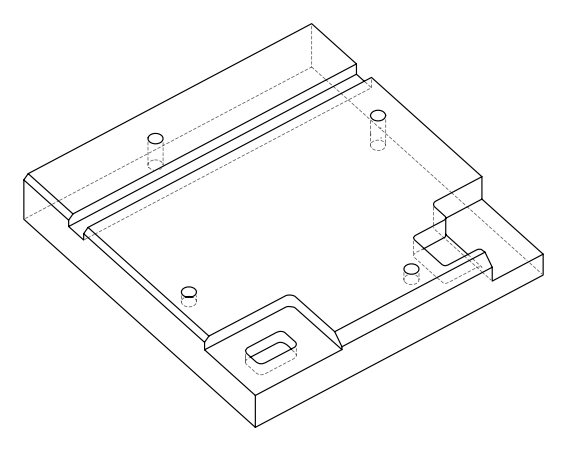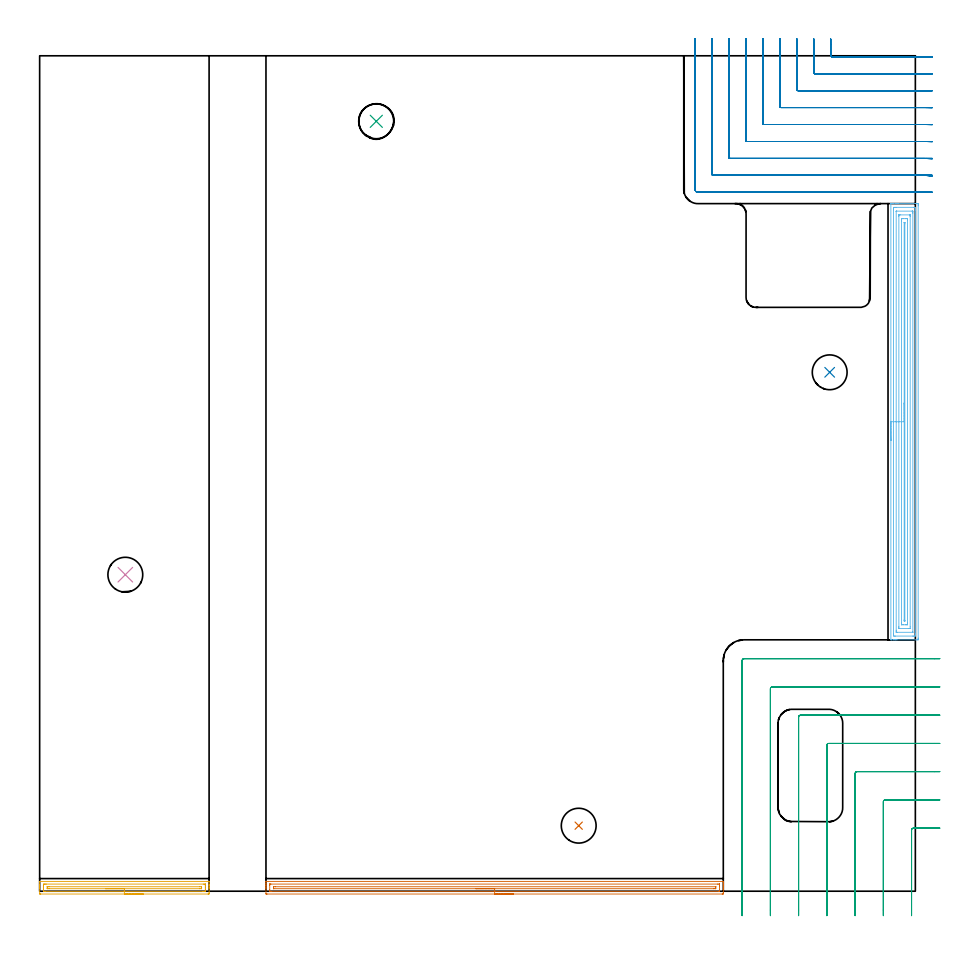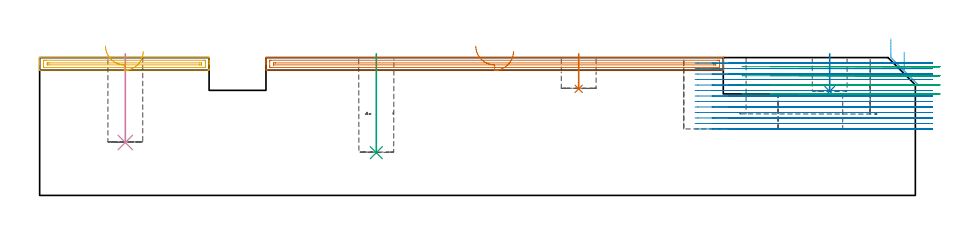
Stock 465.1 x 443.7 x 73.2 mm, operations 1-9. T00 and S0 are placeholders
(PLAN: 12 operations, 6 tool changes, 93.1 min)
(1 INDEXABLE_INSERT_DRILL_BLIND_HOLE_FROM_SOLID | STEP1POCKET | NXT0302_008 | 0.08 min | 4394 mm3)
(2 INDEXABLE_INSERT_DRILL_BLIND_HOLE_FROM_SOLID_1 | STEP1POCKET_1 | NXT0302_008 | 0.08 min | 4743 mm3)
(3 INDEXABLE_INSERT_DRILL_BLIND_HOLE_FROM_SOLID_2 | STEP1POCKET_2 | NXT0302_008 | 0.21 min | 13490 mm3)
(4 INDEXABLE_INSERT_DRILL_BLIND_HOLE_FROM_SOLID_3 | STEP1POCKET_3 | NXT0302_008 | 0.19 min | 12040 mm3)
(5 AREA_MILL | FG_CHAMFER_SURFACE | UGT0205_001 | 2.34 min | 2116 mm3)
(6 AREA_MILL_1 | FG_CHAMFER_SURFACE_1 | UGT0205_001 | 11.31 min | 25850 mm3)
(7 AREA_MILL_2 | FG_CHAMFER_SURFACE_2 | UGT0205_001 | 6.01 min | 5644 mm3)
(8 MILL_CORNER_NOTCH_RECTANGULAR | CORNER_NOTCH_RECTANGULAR | NXT0201_011 | Follow Part, ap 3, ae 75% | 34.94 min | 364757 mm3)
(9 MILL_CORNER_NOTCH_RECTANGULAR_1 | CORNER_NOTCH_RECTANGULAR_1 | UGT0201_104 | Follow Part, ap 5, ae 75% | 9.22 min | 261478 mm3)
(10 MILL_OPEN_POCKET | POCKET_OPEN | NXT0201_013 | Follow Part, ap 2.5, ae 75% | 18.84 min | 108784 mm3)
(11 MILL_RECTANGULAR_POCKET | POCKET_RECTANGULAR_STRAIGHT | NXT0201_011 | Follow Part, ap 3, ae 75% | 3.68 min | 37211 mm3)
(12 MILL_RECTANGULAR_SLOT | SLOT_RECTANGULAR | UGT0201_018 | Follow Part, ap 7.5, ae 75% | 6.17 min | 232981 mm3)
(TOOL NXT0302_008 | Index. Insert Drill 18.5mm [880-D1850L25-05] | D18.5 PA176 FL93 Z2)
(TOOL UGT0205_001 | Chamfer Mill 20 x 3 x 45 deg. | D20 FL50 Z2)
(TOOL NXT0201_011 | ENDMILL 12mm [2P460-1200-NA 1630] | D12 FL38 Z6)
(TOOL UGT0201_104 | End Mill 20 mm | D20 FL22 Z2)
(TOOL NXT0201_013 | ENDMILL 10mm | D10 FL30 Z4)
(TOOL UGT0201_018 | End mill 30 mm | D30 FL50 Z4)
(OP 1 INDEXABLE_INSERT_DRILL_BLIND_HOLE_FROM_SOLID)
G17 G21 G94 G90
T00 M6
G54
G17 G0 G90 X286.3 Y34.8 S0 M3
G43 Z83.2 H1
G94 G81 G98 Z56.6 F250. R75.2
G80
M5
M2
(OP 2 INDEXABLE_INSERT_DRILL_BLIND_HOLE_FROM_SOLID_1)
G17 G21 G94 G90
T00 M6
G54
G17 G0 G90 X419.6 Y275.6 S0 M3
G43 Z83.2 H1
G94 G81 G98 Z55.3 F250. R75.2
G80
M5
M2
(OP 3 INDEXABLE_INSERT_DRILL_BLIND_HOLE_FROM_SOLID_2)
G17 G21 G94 G90
T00 M6
G54
G17 G0 G90 X178.8 Y408.9 S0 M3
G43 Z83.2 H1
G94 G81 G98 Z22.7 F250. R75.2
G80
M5
M2
(OP 4 INDEXABLE_INSERT_DRILL_BLIND_HOLE_FROM_SOLID_3)
G17 G21 G94 G90
T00 M6
G54
G17 G0 G90 X45.5 Y168.1 S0 M3
G43 Z83.2 H1
G94 G81 G98 Z28.1 F250. R75.2
G80
M5
M2
(OP 5 AREA_MILL)
G17 G21 G94 G90
T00 M6
G54
G17 G0 G90 X55. Y-1.5 S1061 M3
G43 Z83.2 H0
Z76.5
G94 G1 X54.962 Z75.628 F250.
X54.848 Z74.764
X54.659 Z73.912
X54.397 Z73.08
X54.063 Z72.274
X53.66 Z71.5
X53.192 Z70.764
X52.66 Z70.072
X52.071 Z69.429
X51.428 Z68.84
X50.736 Z68.308
X50. Z67.84
X49.226 Z67.437
X48.42 Z67.103
X47.588 Z66.841
X46.737 Z66.652
X45.872 Z66.538
X45. Z66.5
X0.556
X0.25 Y-1.498
X0.01 Y-1.493 Z66.503
X0. Y-1.198 Z66.798
Y1.415 Z69.408
Y2.068 Z70.065
Y2.285 Z70.282
Y2.939 Z70.935
Y3.156 Z71.152
Y3.592 Z71.59
Y5.049 Z73.047
X0.002 Y5.126 Z73.118
X0.01 Y5.197 Z73.189
X0.111 Y5.2 Z73.2
X89.889
X89.99 Y5.197 Z73.189
X89.998 Y5.126 Z73.118
X90. Y5.049 Z73.047
Y3.592 Z71.59
Y3.156 Z71.152
Y2.939 Z70.935
Y2.285 Z70.282
Y2.068 Z70.065
Y1.415 Z69.408
Y-0.871 Z67.124
X89.997 Y-1.198 Z66.798
X89.99 Y-1.493 Z66.503
X89.75 Y-1.498 Z66.5
X89.444 Y-1.5
X45.
Y-0.086 Z67.914
X2.976
X2.333 Y-0.084 Z67.916
X2.083 Y-0.082 Z67.918
X2.026 Y-0.079 Z67.921
X2.01 Y-0.061 Z67.939
X2.004 Y-0.004 Z67.996
X2.001 Y0.544 Z68.544
X2. Y0.87 Z68.87
Y1.741 Z69.741
Y2.612 Z70.612
X2.003 Y3.156 Z71.156
X2.007 Y3.476 Z71.476
X2.022 Y3.779 Z71.779
X2.333 Y3.783 Z71.783
X2.581 Y3.785 Z71.785
X3.222 Y3.786 Z71.786
X3.468
X87.024
X87.667 Y3.784 Z71.784
X87.917 Y3.781 Z71.781
X87.974 Y3.779 Z71.779
X87.99 Y3.761 Z71.761
X87.996 Y3.704 Z71.704
X87.999 Y3.156 Z71.156
X88. Y2.83 Z70.83
Y1.959 Z69.959
Y1.088 Z69.088
X87.997 Y0.544 Z68.544
X87.993 Y0.224 Z68.224
X87.978 Y-0.079 Z67.921
X87.667 Y-0.083 Z67.917
X87.419 Y-0.085 Z67.915
X86.778 Y-0.086 Z67.914
X86.532
X45.
Y1.328 Z69.328
X5. Y1.329 Z69.329
X4.197 Y1.33 Z69.33
X4.111 Y1.332 Z69.332
X4.032 Y1.335 Z69.335
X4.01 Y1.415 Z69.415
X4.004 Y1.519 Z69.519
Y2.285 Z70.285
X4.007 Y2.339 Z70.339
X4.01 Y2.362 Z70.362
X4.029 Y2.365 Z70.365
X4.111 Y2.367 Z70.367
X4.912 Y2.371 Z70.371
X5.
X85.
X85.803 Y2.37 Z70.37
X85.889 Y2.368 Z70.368
X85.968 Y2.365 Z70.365
X85.99 Y2.285 Z70.285
X85.996 Y2.181 Z70.181
Y1.415 Z69.415
X85.993 Y1.361 Z69.361
X85.99 Y1.338 Z69.338
X85.971 Y1.334 Z69.334
X85.889 Y1.333 Z69.333
X85.088 Y1.329 Z69.329
X85. Y1.328 Z69.328
X45.
X44.128 Z69.366
X43.264 Z69.48
X42.412 Z69.669
X41.58 Z69.932
X40.774 Z70.265
X40. Z70.668
X39.264 Z71.137
X38.572 Z71.668
X37.929 Z72.257
X37.34 Z72.901
X36.809 Z73.593
X36.34 Z74.328
X35.937 Z75.102
X35.603 Z75.908
X35.341 Z76.74
X35.152 Z77.592
X35.038 Z78.457
X35. Z79.328
G0 Z83.2
M5
M2
(OP 6 AREA_MILL_1)
G17 G21 G94 G90
T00 M6
G54
G17 G0 G90 X452.1 Y239.35 S1061 M3
G43 Z83.2 H0
G94 G1 Y239.388 Z82.328 F250.
Y239.502 Z81.463
Y239.691 Z80.612
Y239.953 Z79.78
Y240.287 Z78.974
Y240.69 Z78.2
Y241.159 Z77.464
Y241.69 Z76.772
Y242.279 Z76.129
Y242.922 Z75.54
Y243.614 Z75.008
Y244.35 Z74.54
Y245.124 Z74.137
Y245.93 Z73.803
Y246.762 Z73.541
Y247.614 Z73.352
Y248.478 Z73.238
Y249.35 Z73.2
Y365.03
X452.103 Y365.19 Z73.188
X452.147 Y365.193 Z73.144
X452.538 Y365.2 Z72.762
X452.885 Z72.415
X453.564 Z71.731
X454.794 Z70.503
X455.344 Z69.95
X455.959 Z69.336
X465.412 Z59.886
X466.026 Y365.196 Z59.271
X466.592 Y365.192 Z58.706
X466.594 Y365.152 Z58.704
X466.599 Y364.583 Z58.701
X466.6 Y364.007 Z58.7
Y134.435
X466.599 Y134.117 Z58.701
X466.594 Y133.548 Z58.704
X466.592 Y133.508 Z58.706
X466.026 Y133.5 Z59.271
X455.344 Z69.95
X454.794 Z70.503
X454.454 Z70.842
X453.903 Z71.393
X453.564 Z71.731
X452.537 Z72.762
X452.147 Y133.507 Z73.144
X452.103 Y133.51 Z73.188
X452.1 Y133.67 Z73.2
Y249.35
X453.514 Z71.786
Y361.953
X453.518 Y362.796 Z71.782
X453.521 Y362.84 Z71.779
X453.564 Y363.19 Z71.736
X454.054 Y363.198 Z71.246
X454.454 Y363.199 Z70.846
X454.942 Y363.2 Z70.358
X464.246 Y363.199 Z61.054
X464.737 Y363.197 Z60.563
X465.136 Y363.19 Z60.164
X465.179 Y362.796 Z60.121
X465.182 Y362.75 Z60.118
X465.186 Y361.903 Z60.114
Y361.853
Y136.747
X465.182 Y135.904 Z60.118
X465.179 Y135.86 Z60.121
X465.136 Y135.51 Z60.164
X464.646 Y135.502 Z60.654
X464.246 Y135.501 Z61.054
X463.758 Y135.5 Z61.542
X454.454 Y135.501 Z70.846
X453.963 Y135.503 Z71.337
X453.564 Y135.51 Z71.736
X453.521 Y135.904 Z71.779
X453.518 Y135.95 Z71.782
X453.514 Y136.797 Z71.786
Y136.847
Y249.35
X454.928 Z70.372
X454.929 Y361.01 Z70.371
Y361.114
X454.932 Y361.165 Z70.368
X454.934 Y361.184 Z70.366
X454.966 Y361.19 Z70.334
X455.156 Y361.199 Z70.144
X463.356 Y361.2 Z61.944
X463.545 Y361.199 Z61.755
X463.671 Y361.195 Z61.629
X463.765 Y361.19 Z61.535
X463.768 Y361.148 Z61.532
X463.77 Y361.01 Z61.53
X463.771 Y360.593 Z61.529
X463.772 Y360.117 Z61.528
X463.771 Y137.69 Z61.529
Y137.586
X463.768 Y137.535 Z61.532
X463.766 Y137.516 Z61.534
X463.734 Y137.51 Z61.566
X463.544 Y137.501 Z61.756
X455.344 Y137.5 Z69.956
X455.155 Y137.501 Z70.145
X455.029 Y137.505 Z70.271
X454.935 Y137.51 Z70.365
X454.932 Y137.552 Z70.368
X454.93 Y137.69 Z70.37
X454.929 Y138.107 Z70.371
X454.928 Y138.583 Z70.372
Y249.35
X456.343 Z68.957
Y358.33
X456.345 Y359.113 Z68.955
X456.347 Y359.166 Z68.953
X456.349 Y359.187 Z68.951
X456.367 Y359.19 Z68.933
X456.474 Y359.195 Z68.826
X456.691 Y359.198 Z68.609
X457.125 Y359.2 Z68.175
X462.018 Y359.199 Z63.282
X462.228 Y359.196 Z63.072
X462.332 Y359.191 Z62.968
X462.351 Y359.189 Z62.949
X462.353 Y359.173 Z62.947
X462.355 Y359.133 Z62.945
X462.357 Y358.439 Z62.943
Y358.33
Y140.37
X462.355 Y139.588 Z62.945
X462.353 Y139.534 Z62.947
X462.351 Y139.513 Z62.949
X462.333 Y139.51 Z62.967
X462.226 Y139.505 Z63.074
X462.009 Y139.502 Z63.291
X461.575 Y139.5 Z63.725
X456.682 Y139.501 Z68.618
X456.472 Y139.504 Z68.828
X456.368 Y139.509 Z68.932
X456.349 Y139.511 Z68.951
X456.347 Y139.527 Z68.953
X456.345 Y139.567 Z68.955
X456.343 Y140.261 Z68.957
Y140.37
Y249.35
X457.757 Z67.543
Y355.909
X457.758 Y356.544 Z67.542
X457.76 Y356.799 Z67.54
X457.764 Y357.06 Z67.536
X457.776 Y357.19 Z67.524
X457.851 Y357.194 Z67.449
X458.015 Y357.197 Z67.285
X458.251 Y357.2 Z67.049
X458.905 Z66.395
X460.031 Z65.269
X460.685 Y357.198 Z64.615
X460.926 Y357.195 Z64.374
X460.937 Y357.185 Z64.363
X460.94 Y357.181 Z64.36
X460.943 Y356.544 Z64.357
Y356.285
Y142.791
X460.942 Y142.157 Z64.358
X460.94 Y141.901 Z64.36
X460.936 Y141.64 Z64.364
X460.924 Y141.51 Z64.376
X460.849 Y141.506 Z64.451
X460.685 Y141.503 Z64.615
X460.449 Y141.5 Z64.851
X459.795 Z65.505
X458.669 Z66.631
X458.015 Y141.502 Z67.285
X457.774 Y141.505 Z67.526
X457.763 Y141.515 Z67.537
X457.76 Y141.519 Z67.54
X457.757 Y142.157 Z67.543
Y142.415
Y249.35
X459.171 Z66.129
X459.172 Y354.933 Z66.128
X459.174 Y355.158 Z66.126
X459.176 Y355.184 Z66.124
X459.177 Y355.19 Z66.123
X459.209 Y355.194 Z66.091
X459.291 Y355.198 Z66.009
X459.355 Z65.945
X459.498 Y355.19 Z65.802
X459.522 Y355.182 Z65.778
X459.524 Y355.134 Z65.776
X459.527 Y355.026 Z65.773
X459.528 Y354.757 Z65.772
X459.529 Y354.398 Z65.771
X459.528 Y143.767 Z65.772
X459.526 Y143.542 Z65.774
X459.525 Y143.516 Z65.775
X459.523 Y143.51 Z65.777
X459.491 Y143.506 Z65.809
X459.409 Y143.502 Z65.891
X459.345 Z65.955
X459.202 Y143.51 Z66.098
X459.178 Y143.518 Z66.122
X459.176 Y143.566 Z66.124
X459.173 Y143.674 Z66.127
X459.172 Y143.943 Z66.128
X459.171 Y144.302 Z66.129
Y249.35
Y250.222 Z66.167
Y251.087 Z66.281
Y251.938 Z66.47
Y252.77 Z66.732
Y253.576 Z67.066
Y254.35 Z67.469
Y255.086 Z67.937
Y255.778 Z68.468
Y256.421 Z69.058
Y257.01 Z69.701
Y257.542 Z70.393
Y258.01 Z71.129
Y258.413 Z71.903
Y258.747 Z72.709
Y259.009 Z73.541
Y259.198 Z74.392
Y259.312 Z75.257
Y259.35 Z76.129
G0 Z83.2
M5
M2
(OP 7 AREA_MILL_2)
G17 G21 G94 G90
T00 M6
G54
G17 G0 G90 X251.65 Y-1.5 S1061 M3
G43 Z83.2 H0
Z76.5
G94 G1 X251.612 Z75.629 F250.
X251.498 Z74.764
X251.309 Z73.912
X251.047 Z73.08
X250.713 Z72.274
X250.31 Z71.5
X249.842 Z70.764
X249.31 Z70.072
X248.721 Z69.429
X248.078 Z68.84
X247.386 Z68.309
X246.65 Z67.84
X245.876 Z67.437
X245.07 Z67.103
X244.238 Z66.841
X243.387 Z66.652
X242.522 Z66.538
X241.65 Z66.5
X120.798
X120.49 Y-1.498
X120.21 Y-1.493 Z66.503
X120.2 Y-1.198 Z66.799
Y1.415 Z69.409
Y1.989 Z69.986
Y2.285 Z70.282
Y2.86 Z70.857
Y3.156 Z71.152
Y3.749 Z71.748
Y4.027 Z72.026
Y4.994 Z72.994
X120.202 Y5.099 Z73.091
X120.21 Y5.197 Z73.188
X120.352 Y5.2 Z73.2
X362.948
X363.09 Y5.197 Z73.188
X363.098 Y5.099 Z73.091
X363.1 Y4.994 Z72.993
Y4.305 Z72.305
Y3.749 Z71.748
Y3.156 Z71.152
Y2.86 Z70.857
Y2.285 Z70.282
Y1.989 Z69.986
Y1.415 Z69.409
Y0.831 Z68.826
Y-0.911 Z67.086
X363.097 Y-1.198 Z66.799
X363.09 Y-1.493 Z66.503
X362.81 Y-1.498 Z66.5
X362.502 Y-1.5
X241.65
Y-0.086 Z67.914
X123.226
X122.582 Y-0.084 Z67.916
X122.331 Y-0.082 Z67.918
X122.241 Y-0.079 Z67.921
X122.209 Y-0.073 Z67.927
X122.207 Y-0.055 Z67.945
X122.202 Y0.044 Z68.044
X122.2 Y0.544 Z68.544
Y0.916 Z68.916
Y3.156 Z71.156
Y3.528 Z71.528
X122.203 Y3.653 Z71.653
X122.207 Y3.752 Z71.752
X122.21 Y3.778 Z71.778
X122.221 Y3.78 Z71.78
X122.259 Y3.782 Z71.782
X122.582 Y3.785 Z71.785
X122.829 Y3.786 Z71.786
X360.074
X360.719 Y3.784 Z71.784
X360.969 Y3.782 Z71.782
X361.059 Y3.779 Z71.779
X361.091 Y3.773 Z71.773
X361.093 Y3.755 Z71.755
X361.098 Y3.656 Z71.656
X361.1 Y3.156 Z71.156
Y2.784 Z70.784
Y0.544 Z68.544
Y0.172 Z68.172
X361.097 Y0.047 Z68.047
X361.093 Y-0.052 Z67.948
X361.09 Y-0.078 Z67.922
X361.079 Y-0.08 Z67.92
X361.041 Y-0.082 Z67.918
X360.719 Y-0.085 Z67.915
X360.471 Y-0.086 Z67.914
X241.65
Y1.329 Z69.329
X124.365
X124.277 Y1.33 Z69.33
X124.22 Y1.334 Z69.334
X124.209 Y1.336 Z69.336
X124.205 Y1.342 Z69.342
X124.202 Y1.361 Z69.361
X124.201 Y1.415 Z69.415
Y1.575 Z69.575
X124.208 Y2.285 Z70.285
X124.21 Y2.36 Z70.36
X124.283 Y2.366 Z70.366
X124.365 Y2.368 Z70.368
X125.169 Y2.371 Z70.371
X125.257 Y2.372 Z70.372
X358.935 Y2.371 Z70.371
X359.023 Y2.37 Z70.37
X359.08 Y2.366 Z70.366
X359.091 Y2.364 Z70.364
X359.095 Y2.358 Z70.358
X359.098 Y2.339 Z70.339
X359.099 Y2.285 Z70.285
Y2.125 Z70.125
X359.092 Y1.415 Z69.415
X359.09 Y1.34 Z69.34
X359.017 Y1.334 Z69.334
X358.935 Y1.332 Z69.332
X358.131 Y1.329 Z69.329
X358.043
X241.65
X240.778 Z69.367
X239.914 Z69.48
X239.062 Z69.669
X238.23 Z69.932
X237.424 Z70.265
X236.65 Y1.328 Z70.668
X235.914 Z71.137
X235.222 Z71.668
X234.579 Z72.257
X233.99 Z72.901
X233.459 Z73.593
X232.99 Z74.328
X232.587 Z75.102
X232.253 Z75.908
X231.991 Z76.74
X231.802 Z77.592
X231.688 Z78.457
X231.65 Z79.328
G0 Z83.2
M5
M2
(OP 8 MILL_CORNER_NOTCH_RECTANGULAR)
G17 G21 G94 G90
T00 M6
G54
G17 G0 G90 X420.1 Y452.7 S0 M3
G43 Z83.2 H1
Z70.285
G94 G1 Y449.7 F250.
Y443.794 F500.
G3 X420.694 Y443.2 R0.6
G1 X469.572
G2 X471.1 Y443.184 R72.
G1 X474.099 Y443.12 F250.
G0 Z83.2
X411.1 Y452.7
Z70.285
G1 Y449.7
Y434.794 F500.
G3 X411.694 Y434.2 R0.6
G1 X469.572
G2 X471.1 Y434.181 R63.
G1 X474.099 Y434.109 F250.
G0 Z83.2
X402.1 Y452.7
Z70.285
G1 Y449.7
Y425.795 F500.
G3 X402.695 Y425.2 R0.6
G1 X469.572
G2 X471.1 Y425.178 R54.
G1 X474.099 Y425.094 F250.
G0 Z83.2
X393.1 Y452.7
Z70.285
G1 Y449.7
Y416.795 F500.
G3 X393.695 Y416.2 R0.6
G1 X469.572
G2 X471.1 Y416.174 R45.
G1 X474.098 Y416.072 F250.
G0 Z83.2
X384.1 Y452.7
Z70.285
G1 Y449.7
Y407.795 F500.
G3 X384.695 Y407.2 R0.6
G1 X469.572
G2 X471.1 Y407.168 R36.
G1 X474.097 Y407.04 F250.
G0 Z83.2
X375.1 Y452.7
Z70.285
G1 Y449.7
Y398.796 F500.
G3 X375.696 Y398.2 R0.6
G1 X469.572
G2 X471.1 Y398.157 R27.
G1 X474.095 Y397.987 F250.
G0 Z83.2
X366.1 Y452.7
Z70.285
G1 Y449.7
Y389.796 F500.
G3 X366.696 Y389.2 R0.6
G1 X469.572
G2 X471.1 Y389.135 R18.
G1 X474.089 Y388.88 F250.
G0 Z83.2
X357.1 Y452.7
Z70.285
G1 Y449.7
Y380.796 F500.
G3 X357.696 Y380.2 R0.6
G1 X469.572
G2 X471.1 Y380.069 R9.
G1 X474.056 Y379.56 F250.
G0 Z83.2
X348.1 Y452.7
Z70.285
G1 Y449.7
Y372.7 F500.
G3 X349.6 Y371.2 R1.5
G1 X469.572
X472.572 F250.
G0 Z83.2
X420.1 Y452.7
Z67.369
G1 Y449.7
Y443.794 F500.
G3 X420.694 Y443.2 R0.6
G1 X469.656
G2 X471.1 Y443.186 R72.
G1 X474.099 Y443.125 F250.
G0 Z83.2
X411.1 Y452.7
Z67.369
G1 Y449.7
Y434.794 F500.
G3 X411.694 Y434.2 R0.6
G1 X469.656
G2 X471.1 Y434.183 R63.
G1 X474.099 Y434.115 F250.
G0 Z83.2
X402.1 Y452.7
Z67.369
G1 Y449.7
Y425.795 F500.
G3 X402.695 Y425.2 R0.6
G1 X469.656
G2 X471.1 Y425.181 R54.
G1 X474.099 Y425.1 F250.
G0 Z83.2
X393.1 Y452.7
Z67.369
G1 Y449.7
Y416.795 F500.
G3 X393.695 Y416.2 R0.6
G1 X469.656
G2 X471.1 Y416.177 R45.
G1 X474.098 Y416.081 F250.
G0 Z83.2
X384.1 Y452.7
Z67.369
G1 Y449.7
Y407.795 F500.
G3 X384.695 Y407.2 R0.6
G1 X469.656
G2 X471.1 Y407.171 R36.
G1 X474.098 Y407.051 F250.
G0 Z83.2
X375.1 Y452.7
Z67.369
G1 Y449.7
Y398.796 F500.
G3 X375.696 Y398.2 R0.6
G1 X469.656
G2 X471.1 Y398.161 R27.
G1 X474.096 Y398.001 F250.
G0 Z83.2
X366.1 Y452.7
Z67.369
G1 Y449.7
Y389.796 F500.
G3 X366.696 Y389.2 R0.6
G1 X469.656
G2 X471.1 Y389.142 R18.
G1 X474.09 Y388.901 F250.
G0 Z83.2
X357.1 Y452.7
Z67.369
G1 Y449.7
Y380.796 F500.
G3 X357.696 Y380.2 R0.6
G1 X469.656
G2 X471.1 Y380.083 R9.
G1 X474.061 Y379.602 F250.
G0 Z83.2
X348.1 Y452.7
Z67.369
G1 Y449.7
Y372.7 F500.
G3 X349.6 Y371.2 R1.5
G1 X469.656
X472.656 F250.
G0 Z83.2
X420.1 Y452.7
Z64.454
G1 Y449.7
Y443.794 F500.
G3 X420.694 Y443.2 R0.6
G1 X470.993
X471.1
X474.1 Y443.195 F250.
G0 Z83.2
X411.1 Y452.7
Z64.454
G1 Y449.7
Y434.794 F500.
G3 X411.694 Y434.2 R0.6
G1 X470.993
X471.1
X474.1 Y434.195 F250.
G0 Z83.2
X402.1 Y452.7
Z64.454
G1 Y449.7
Y425.795 F500.
G3 X402.695 Y425.2 R0.6
G1 X470.993
X471.1
X474.1 Y425.194 F250.
G0 Z83.2
X393.1 Y452.7
Z64.454
G1 Y449.7
Y416.795 F500.
G3 X393.695 Y416.2 R0.6
G1 X470.993
X471.1
X474.1 Y416.193 F250.
G0 Z83.2
X384.1 Y452.7
Z64.454
G1 Y449.7
Y407.795 F500.
G3 X384.695 Y407.2 R0.6
G1 X470.993
X471.1
X474.1 Y407.191 F250.
G0 Z83.2
X375.1 Y452.7
Z64.454
G1 Y449.7
Y398.796 F500.
G3 X375.696 Y398.2 R0.6
G1 X470.993
X471.1
X474.1 Y398.188 F250.
G0 Z83.2
X366.1 Y452.7
Z64.454
G1 Y449.7
Y389.796 F500.
G3 X366.696 Y389.2 R0.6
G1 X470.993
X471.1
X474.1 Y389.182 F250.
G0 Z83.2
X357.1 Y452.7
Z64.454
G1 Y449.7
Y380.796 F500.
G3 X357.696 Y380.2 R0.6
G1 X470.993
X471.1 Y380.199
X474.1 Y380.164 F250.
G0 Z83.2
X348.1 Y452.7
Z64.454
G1 Y449.7
Y372.7 F500.
G3 X349.6 Y371.2 R1.5
G1 X470.993
X473.993 F250.
G0 Z83.2
X420.1 Y452.7
Z61.538
G1 Y449.7
Y443.794 F500.
G3 X420.694 Y443.2 R0.6
G1 X471.1
X474.1 F250.
G0 Z83.2
X411.1 Y452.7
Z61.538
G1 Y449.7
Y434.794 F500.
G3 X411.694 Y434.2 R0.6
G1 X471.1
X474.1 F250.
G0 Z83.2
X402.1 Y452.7
Z61.538
G1 Y449.7
Y425.795 F500.
G3 X402.695 Y425.2 R0.6
G1 X471.1
X474.1 F250.
G0 Z83.2
X393.1 Y452.7
Z61.538
G1 Y449.7
Y416.795 F500.
G3 X393.695 Y416.2 R0.6
G1 X471.1
X474.1 F250.
G0 Z83.2
X384.1 Y452.7
Z61.538
G1 Y449.7
Y407.795 F500.
G3 X384.695 Y407.2 R0.6
G1 X471.1
X474.1 F250.
G0 Z83.2
X375.1 Y452.7
Z61.538
G1 Y449.7
Y398.796 F500.
G3 X375.696 Y398.2 R0.6
G1 X471.1
X474.1 F250.
G0 Z83.2
X366.1 Y452.7
Z61.538
G1 Y449.7
Y389.796 F500.
G3 X366.696 Y389.2 R0.6
G1 X471.1
X474.1 F250.
G0 Z83.2
X357.1 Y452.7
Z61.538
G1 Y449.7
Y380.796 F500.
G3 X357.696 Y380.2 R0.6
G1 X471.1
X474.1 F250.
G0 Z83.2
X348.1 Y452.7
Z61.538
G1 Y449.7
Y372.7 F500.
G3 X349.6 Y371.2 R1.5
G1 X471.1
X474.1 F250.
G0 Z83.2
X420.1 Y452.7
Z58.623
G1 Y449.7
Y443.794 F500.
G3 X420.694 Y443.2 R0.6
G1 X471.1
X474.1 F250.
G0 Z83.2
X411.1 Y452.7
Z58.623
G1 Y449.7
Y434.794 F500.
G3 X411.694 Y434.2 R0.6
G1 X471.1
X474.1 F250.
G0 Z83.2
X402.1 Y452.7
Z58.623
G1 Y449.7
Y425.795 F500.
G3 X402.695 Y425.2 R0.6
G1 X471.1
X474.1 F250.
G0 Z83.2
X393.1 Y452.7
Z58.623
G1 Y449.7
Y416.795 F500.
G3 X393.695 Y416.2 R0.6
G1 X471.1
X474.1 F250.
G0 Z83.2
X384.1 Y452.7
Z58.623
G1 Y449.7
Y407.795 F500.
G3 X384.695 Y407.2 R0.6
G1 X471.1
X474.1 F250.
G0 Z83.2
X375.1 Y452.7
Z58.623
G1 Y449.7
Y398.796 F500.
G3 X375.696 Y398.2 R0.6
G1 X471.1
X474.1 F250.
G0 Z83.2
X366.1 Y452.7
Z58.623
G1 Y449.7
Y389.796 F500.
G3 X366.696 Y389.2 R0.6
G1 X471.1
X474.1 F250.
G0 Z83.2
X357.1 Y452.7
Z58.623
G1 Y449.7
Y380.796 F500.
G3 X357.696 Y380.2 R0.6
G1 X471.1
X474.1 F250.
G0 Z83.2
X348.1 Y452.7
Z58.623
G1 Y449.7
Y372.7 F500.
G3 X349.6 Y371.2 R1.5
G1 X471.1
X474.1 F250.
G0 Z83.2
X420.1 Y452.7
Z55.708
G1 Y449.7
Y443.794 F500.
G3 X420.694 Y443.2 R0.6
G1 X471.1
X474.1 F250.
G0 Z83.2
X411.1 Y452.7
Z55.708
G1 Y449.7
Y434.794 F500.
G3 X411.694 Y434.2 R0.6
G1 X471.1
X474.1 F250.
G0 Z83.2
X402.1 Y452.7
Z55.708
G1 Y449.7
Y425.795 F500.
G3 X402.695 Y425.2 R0.6
G1 X471.1
X474.1 F250.
G0 Z83.2
X393.1 Y452.7
Z55.708
G1 Y449.7
Y416.795 F500.
G3 X393.695 Y416.2 R0.6
G1 X471.1
X474.1 F250.
G0 Z83.2
X384.1 Y452.7
Z55.708
G1 Y449.7
Y407.795 F500.
G3 X384.695 Y407.2 R0.6
G1 X471.1
X474.1 F250.
G0 Z83.2
X375.1 Y452.7
Z55.708
G1 Y449.7
Y398.796 F500.
G3 X375.696 Y398.2 R0.6
G1 X471.1
X474.1 F250.
G0 Z83.2
X366.1 Y452.7
Z55.708
G1 Y449.7
Y389.796 F500.
G3 X366.696 Y389.2 R0.6
G1 X471.1
X474.1 F250.
G0 Z83.2
X357.1 Y452.7
Z55.708
G1 Y449.7
Y380.796 F500.
G3 X357.696 Y380.2 R0.6
G1 X471.1
X474.1 F250.
G0 Z83.2
X348.1 Y452.7
Z55.708
G1 Y449.7
Y372.7 F500.
G3 X349.6 Y371.2 R1.5
G1 X471.1
X474.1 F250.
G0 Z83.2
X420.1 Y452.7
Z52.792
G1 Y449.7
Y443.794 F500.
G3 X420.694 Y443.2 R0.6
G1 X471.1
X474.1 F250.
G0 Z83.2
X411.1 Y452.7
Z52.792
G1 Y449.7
Y434.794 F500.
G3 X411.694 Y434.2 R0.6
G1 X471.1
X474.1 F250.
G0 Z83.2
X402.1 Y452.7
Z52.792
G1 Y449.7
Y425.795 F500.
G3 X402.695 Y425.2 R0.6
G1 X471.1
X474.1 F250.
G0 Z83.2
X393.1 Y452.7
Z52.792
G1 Y449.7
Y416.795 F500.
G3 X393.695 Y416.2 R0.6
G1 X471.1
X474.1 F250.
G0 Z83.2
X384.1 Y452.7
Z52.792
G1 Y449.7
Y407.795 F500.
G3 X384.695 Y407.2 R0.6
G1 X471.1
X474.1 F250.
G0 Z83.2
X375.1 Y452.7
Z52.792
G1 Y449.7
Y398.796 F500.
G3 X375.696 Y398.2 R0.6
G1 X471.1
X474.1 F250.
G0 Z83.2
X366.1 Y452.7
Z52.792
G1 Y449.7
Y389.796 F500.
G3 X366.696 Y389.2 R0.6
G1 X471.1
X474.1 F250.
G0 Z83.2
X357.1 Y452.7
Z52.792
G1 Y449.7
Y380.796 F500.
G3 X357.696 Y380.2 R0.6
G1 X471.1
X474.1 F250.
G0 Z83.2
X348.1 Y452.7
Z52.792
G1 Y449.7
Y372.7 F500.
G3 X349.6 Y371.2 R1.5
G1 X471.1
X474.1 F250.
G0 Z83.2
X420.1 Y452.7
Z49.877
G1 Y449.7
Y443.794 F500.
G3 X420.694 Y443.2 R0.6
G1 X471.1
X474.1 F250.
G0 Z83.2
X411.1 Y452.7
Z49.877
G1 Y449.7
Y434.794 F500.
G3 X411.694 Y434.2 R0.6
G1 X471.1
X474.1 F250.
G0 Z83.2
X402.1 Y452.7
Z49.877
G1 Y449.7
Y425.795 F500.
G3 X402.695 Y425.2 R0.6
G1 X471.1
X474.1 F250.
G0 Z83.2
X393.1 Y452.7
Z49.877
G1 Y449.7
Y416.795 F500.
G3 X393.695 Y416.2 R0.6
G1 X471.1
X474.1 F250.
G0 Z83.2
X384.1 Y452.7
Z49.877
G1 Y449.7
Y407.795 F500.
G3 X384.695 Y407.2 R0.6
G1 X471.1
X474.1 F250.
G0 Z83.2
X375.1 Y452.7
Z49.877
G1 Y449.7
Y398.796 F500.
G3 X375.696 Y398.2 R0.6
G1 X471.1
X474.1 F250.
G0 Z83.2
X366.1 Y452.7
Z49.877
G1 Y449.7
Y389.796 F500.
G3 X366.696 Y389.2 R0.6
G1 X471.1
X474.1 F250.
G0 Z83.2
X357.1 Y452.7
Z49.877
G1 Y449.7
Y380.796 F500.
G3 X357.696 Y380.2 R0.6
G1 X471.1
X474.1 F250.
G0 Z83.2
X348.1 Y452.7
Z49.877
G1 Y449.7
Y372.7 F500.
G3 X349.6 Y371.2 R1.5
G1 X471.1
X474.1 F250.
G0 Z83.2
X420.1 Y452.7
Z46.962
G1 Y449.7
Y443.794 F500.
G3 X420.694 Y443.2 R0.6
G1 X471.1
X474.1 F250.
G0 Z83.2
X411.1 Y452.7
Z46.962
G1 Y449.7
Y434.794 F500.
G3 X411.694 Y434.2 R0.6
G1 X471.1
X474.1 F250.
G0 Z83.2
X402.1 Y452.7
Z46.962
G1 Y449.7
Y425.795 F500.
G3 X402.695 Y425.2 R0.6
G1 X471.1
X474.1 F250.
G0 Z83.2
X393.1 Y452.7
Z46.962
G1 Y449.7
Y416.795 F500.
G3 X393.695 Y416.2 R0.6
G1 X471.1
X474.1 F250.
G0 Z83.2
X384.1 Y452.7
Z46.962
G1 Y449.7
Y407.795 F500.
G3 X384.695 Y407.2 R0.6
G1 X471.1
X474.1 F250.
G0 Z83.2
X375.1 Y452.7
Z46.962
G1 Y449.7
Y398.796 F500.
G3 X375.696 Y398.2 R0.6
G1 X471.1
X474.1 F250.
G0 Z83.2
X366.1 Y452.7
Z46.962
G1 Y449.7
Y389.796 F500.
G3 X366.696 Y389.2 R0.6
G1 X471.1
X474.1 F250.
G0 Z83.2
X357.1 Y452.7
Z46.962
G1 Y449.7
Y380.796 F500.
G3 X357.696 Y380.2 R0.6
G1 X471.1
X474.1 F250.
G0 Z83.2
X348.1 Y452.7
Z46.962
G1 Y449.7
Y372.7 F500.
G3 X349.6 Y371.2 R1.5
G1 X471.1
X474.1 F250.
G0 Z83.2
X420.1 Y452.7
Z44.046
G1 Y449.7
Y443.794 F500.
G3 X420.694 Y443.2 R0.6
G1 X471.1
X474.1 F250.
G0 Z83.2
X411.1 Y452.7
Z44.046
G1 Y449.7
Y434.794 F500.
G3 X411.694 Y434.2 R0.6
G1 X471.1
X474.1 F250.
G0 Z83.2
X402.1 Y452.7
Z44.046
G1 Y449.7
Y425.795 F500.
G3 X402.695 Y425.2 R0.6
G1 X471.1
X474.1 F250.
G0 Z83.2
X393.1 Y452.7
Z44.046
G1 Y449.7
Y416.795 F500.
G3 X393.695 Y416.2 R0.6
G1 X471.1
X474.1 F250.
G0 Z83.2
X384.1 Y452.7
Z44.046
G1 Y449.7
Y407.795 F500.
G3 X384.695 Y407.2 R0.6
G1 X471.1
X474.1 F250.
G0 Z83.2
X375.1 Y452.7
Z44.046
G1 Y449.7
Y398.796 F500.
G3 X375.696 Y398.2 R0.6
G1 X471.1
X474.1 F250.
G0 Z83.2
X366.1 Y452.7
Z44.046
G1 Y449.7
Y389.796 F500.
G3 X366.696 Y389.2 R0.6
G1 X471.1
X474.1 F250.
G0 Z83.2
X357.1 Y452.7
Z44.046
G1 Y449.7
Y380.796 F500.
G3 X357.696 Y380.2 R0.6
G1 X471.1
X474.1 F250.
G0 Z83.2
X348.1 Y452.7
Z44.046
G1 Y449.7
Y372.7 F500.
G3 X349.6 Y371.2 R1.5
G1 X471.1
X474.1 F250.
G0 Z83.2
X420.1 Y452.7
Z41.131
G1 Y449.7
Y443.794 F500.
G3 X420.694 Y443.2 R0.6
G1 X471.1
X474.1 F250.
G0 Z83.2
X411.1 Y452.7
Z41.131
G1 Y449.7
Y434.794 F500.
G3 X411.694 Y434.2 R0.6
G1 X471.1
X474.1 F250.
G0 Z83.2
X402.1 Y452.7
Z41.131
G1 Y449.7
Y425.795 F500.
G3 X402.695 Y425.2 R0.6
G1 X471.1
X474.1 F250.
G0 Z83.2
X393.1 Y452.7
Z41.131
G1 Y449.7
Y416.795 F500.
G3 X393.695 Y416.2 R0.6
G1 X471.1
X474.1 F250.
G0 Z83.2
X384.1 Y452.7
Z41.131
G1 Y449.7
Y407.795 F500.
G3 X384.695 Y407.2 R0.6
G1 X471.1
X474.1 F250.
G0 Z83.2
X375.1 Y452.7
Z41.131
G1 Y449.7
Y398.796 F500.
G3 X375.696 Y398.2 R0.6
G1 X471.1
X474.1 F250.
G0 Z83.2
X366.1 Y452.7
Z41.131
G1 Y449.7
Y389.796 F500.
G3 X366.696 Y389.2 R0.6
G1 X471.1
X474.1 F250.
G0 Z83.2
X357.1 Y452.7
Z41.131
G1 Y449.7
Y380.796 F500.
G3 X357.696 Y380.2 R0.6
G1 X471.1
X474.1 F250.
G0 Z83.2
X348.1 Y452.7
Z41.131
G1 Y449.7
Y372.7 F500.
G3 X349.6 Y371.2 R1.5
G1 X471.1
X474.1 F250.
G0 Z83.2
X420.1 Y452.7
Z38.215
G1 Y449.7
Y443.794 F500.
G3 X420.694 Y443.2 R0.6
G1 X471.1
X474.1 F250.
G0 Z83.2
X411.1 Y452.7
Z38.215
G1 Y449.7
Y434.794 F500.
G3 X411.694 Y434.2 R0.6
G1 X471.1
X474.1 F250.
G0 Z83.2
X402.1 Y452.7
Z38.215
G1 Y449.7
Y425.795 F500.
G3 X402.695 Y425.2 R0.6
G1 X471.1
X474.1 F250.
G0 Z83.2
X393.1 Y452.7
Z38.215
G1 Y449.7
Y416.795 F500.
G3 X393.695 Y416.2 R0.6
G1 X471.1
X474.1 F250.
G0 Z83.2
X384.1 Y452.7
Z38.215
G1 Y449.7
Y407.795 F500.
G3 X384.695 Y407.2 R0.6
G1 X471.1
X474.1 F250.
G0 Z83.2
X375.1 Y452.7
Z38.215
G1 Y449.7
Y398.796 F500.
G3 X375.696 Y398.2 R0.6
G1 X471.1
X474.1 F250.
G0 Z83.2
X366.1 Y452.7
Z38.215
G1 Y449.7
Y389.796 F500.
G3 X366.696 Y389.2 R0.6
G1 X471.1
X474.1 F250.
G0 Z83.2
X357.1 Y452.7
Z38.215
G1 Y449.7
Y380.796 F500.
G3 X357.696 Y380.2 R0.6
G1 X471.1
X474.1 F250.
G0 Z83.2
X348.1 Y452.7
Z38.215
G1 Y449.7
Y372.7 F500.
G3 X349.6 Y371.2 R1.5
G1 X471.1
X474.1 F250.
G0 Z83.2
X420.1 Y452.7
Z35.3
G1 Y449.7
Y443.794 F500.
G3 X420.694 Y443.2 R0.6
G1 X471.1
X474.1 F250.
G0 Z83.2
X411.1 Y452.7
Z35.3
G1 Y449.7
Y434.794 F500.
G3 X411.694 Y434.2 R0.6
G1 X471.1
X474.1 F250.
G0 Z83.2
X402.1 Y452.7
Z35.3
G1 Y449.7
Y425.795 F500.
G3 X402.695 Y425.2 R0.6
G1 X471.1
X474.1 F250.
G0 Z83.2
X393.1 Y452.7
Z35.3
G1 Y449.7
Y416.795 F500.
G3 X393.695 Y416.2 R0.6
G1 X471.1
X474.1 F250.
G0 Z83.2
X384.1 Y452.7
Z35.3
G1 Y449.7
Y407.795 F500.
G3 X384.695 Y407.2 R0.6
G1 X471.1
X474.1 F250.
G0 Z83.2
X375.1 Y452.7
Z35.3
G1 Y449.7
Y398.796 F500.
G3 X375.696 Y398.2 R0.6
G1 X471.1
X474.1 F250.
G0 Z83.2
X366.1 Y452.7
Z35.3
G1 Y449.7
Y389.796 F500.
G3 X366.696 Y389.2 R0.6
G1 X471.1
X474.1 F250.
G0 Z83.2
X357.1 Y452.7
Z35.3
G1 Y449.7
Y380.796 F500.
G3 X357.696 Y380.2 R0.6
G1 X471.1
X474.1 F250.
G0 Z83.2
X348.1 Y452.7
Z35.3
G1 Y449.7
Y372.7 F500.
G3 X349.6 Y371.2 R1.5
G1 X471.1
X474.1 F250.
G0 Z83.2
M5
M2
(OP 9 MILL_CORNER_NOTCH_RECTANGULAR_1)
G17 G21 G94 G90
T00 M6
G54
G17 G0 G90 X478.1 Y33.5 S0 M3
G43 Z83.2 H0
Z68.375
G94 G1 X475.1 F250.
X464.093 F500.
G3 X463.1 Y32.507 R1.
G1 Y-10.
Y-13. F250.
G0 Z83.2
X478.1 Y48.5
Z68.375
G1 X475.1
X449.093 F500.
G3 X448.1 Y47.507 R1.
G1 Y-10.
Y-13. F250.
G0 Z83.2
X478.1 Y63.5
Z68.375
G1 X475.1
X434.094 F500.
G3 X433.1 Y62.506 R1.
G1 Y-10.
Y-13. F250.
G0 Z83.2
X478.1 Y78.5
Z68.375
G1 X475.1
X419.094 F500.
G3 X418.1 Y77.506 R1.
G1 Y-10.
Y-13. F250.
G0 Z83.2
X478.1 Y93.5
Z68.375
G1 X475.1
X404.094 F500.
G3 X403.1 Y92.506 R1.
G1 Y-10.
Y-13. F250.
G0 Z83.2
X478.1 Y108.5
Z68.375
G1 X475.1
X389.095 F500.
G3 X388.1 Y107.505 R1.
G1 Y-10.
Y-13. F250.
G0 Z83.2
X478.1 Y123.5
Z68.375
G1 X475.1
X374.095 F500.
G3 X373.1 Y122.505 R1.
G1 Y-10.
Y-13. F250.
G0 Z83.2
X478.1 Y33.5
Z63.55
G1 X475.1
X464.093 F500.
G3 X463.1 Y32.507 R1.
G1 Y-10.
Y-13. F250.
G0 Z83.2
X478.1 Y48.5
Z63.55
G1 X475.1
X449.093 F500.
G3 X448.1 Y47.507 R1.
G1 Y-10.
Y-13. F250.
G0 Z83.2
X478.1 Y63.5
Z63.55
G1 X475.1
X434.094 F500.
G3 X433.1 Y62.506 R1.
G1 Y-10.
Y-13. F250.
G0 Z83.2
X478.1 Y78.5
Z63.55
G1 X475.1
X419.094 F500.
G3 X418.1 Y77.506 R1.
G1 Y-10.
Y-13. F250.
G0 Z83.2
X478.1 Y93.5
Z63.55
G1 X475.1
X404.094 F500.
G3 X403.1 Y92.506 R1.
G1 Y-10.
Y-13. F250.
G0 Z83.2
X478.1 Y108.5
Z63.55
G1 X475.1
X389.095 F500.
G3 X388.1 Y107.505 R1.
G1 Y-10.
Y-13. F250.
G0 Z83.2
X478.1 Y123.5
Z63.55
G1 X475.1
X374.095 F500.
G3 X373.1 Y122.505 R1.
G1 Y-10.
Y-13. F250.
G0 Z83.2
X478.1 Y33.5
Z58.725
G1 X475.1
X464.093 F500.
G3 X463.1 Y32.507 R1.
G1 Y-10.
Y-13. F250.
G0 Z83.2
X478.1 Y48.5
Z58.725
G1 X475.1
X449.093 F500.
G3 X448.1 Y47.507 R1.
G1 Y-10.
Y-13. F250.
G0 Z83.2
X478.1 Y63.5
Z58.725
G1 X475.1
X434.094 F500.
G3 X433.1 Y62.506 R1.
G1 Y-10.
Y-13. F250.
G0 Z83.2
X478.1 Y78.5
Z58.725
G1 X475.1
X419.094 F500.
G3 X418.1 Y77.506 R1.
G1 Y-10.
Y-13. F250.
G0 Z83.2
X478.1 Y93.5
Z58.725
G1 X475.1
X404.094 F500.
G3 X403.1 Y92.506 R1.
G1 Y-10.
Y-13. F250.
G0 Z83.2
X478.1 Y108.5
Z58.725
G1 X475.1
X389.095 F500.
G3 X388.1 Y107.505 R1.
G1 Y-10.
Y-13. F250.
G0 Z83.2
X478.1 Y123.5
Z58.725
G1 X475.1
X374.095 F500.
G3 X373.1 Y122.505 R1.
G1 Y-10.
Y-13. F250.
G0 Z83.2
X478.1 Y33.5
Z53.9
G1 X475.1
X464.093 F500.
G3 X463.1 Y32.507 R1.
G1 Y-10.
Y-13. F250.
G0 Z83.2
X478.1 Y48.5
Z53.9
G1 X475.1
X449.093 F500.
G3 X448.1 Y47.507 R1.
G1 Y-10.
Y-13. F250.
G0 Z83.2
X478.1 Y63.5
Z53.9
G1 X475.1
X434.094 F500.
G3 X433.1 Y62.506 R1.
G1 Y-10.
Y-13. F250.
G0 Z83.2
X478.1 Y78.5
Z53.9
G1 X475.1
X419.094 F500.
G3 X418.1 Y77.506 R1.
G1 Y-10.
Y-13. F250.
G0 Z83.2
X478.1 Y93.5
Z53.9
G1 X475.1
X404.094 F500.
G3 X403.1 Y92.506 R1.
G1 Y-10.
Y-13. F250.
G0 Z83.2
X478.1 Y108.5
Z53.9
G1 X475.1
X389.095 F500.
G3 X388.1 Y107.505 R1.
G1 Y-10.
Y-13. F250.
G0 Z83.2
X478.1 Y123.5
Z53.9
G1 X475.1
X374.095 F500.
G3 X373.1 Y122.505 R1.
G1 Y-10.
Y-13. F250.
G0 Z83.2
M5
M2
